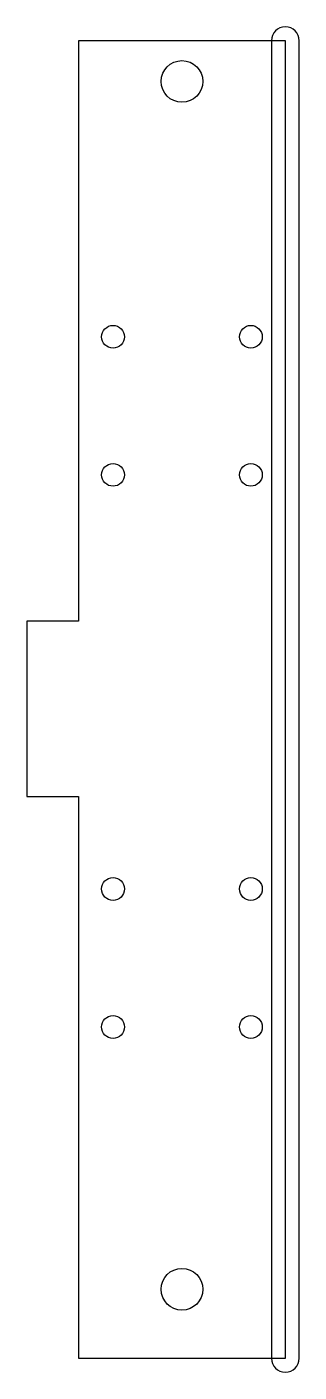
# Model space of a CAD drawing. Header units: millimetres. Extents: x -8 to 32, y -2 to 193.
import ezdxf

# ---------------------------------------------------------------- set-up
doc = ezdxf.new("R2010")
doc.units = ezdxf.units.MM
for name, color, linetype in [('BOTTOM_EDGE_RELIEF_DEPTH1p75', 7, 'Continuous'), ('CUT_HOLES', 7, 'Continuous'), ('CUT_OUTER', 7, 'Continuous')]:
    doc.layers.add(name, color=color, linetype=linetype)

msp = doc.modelspace()

# ---------------------------------------------------------------- linework, layer by layer
at = {"layer": 'BOTTOM_EDGE_RELIEF_DEPTH1p75'}
msp.add_lwpolyline([(32, 0), (32, 190.9, 1), (28, 190.9), (28, 0, 1)], format="xyb", close=True, dxfattribs=at)
at = {"layer": 'CUT_HOLES'}
for centre, radius in [((15, 185), 3.02), ((5, 148), 1.65), ((25, 148), 1.65), ((5, 128), 1.65), ((25, 128), 1.65), ((5, 68), 1.65), ((25, 68), 1.65), ((5, 48), 1.65), ((25, 48), 1.65), ((15, 10), 3.02)]:
    msp.add_circle(centre, radius, dxfattribs=at)
at = {"layer": 'CUT_OUTER'}
msp.add_lwpolyline([(0, 0), (30, 0), (30, 190.9), (0, 190.9), (0, 106.8), (-7.5, 106.8), (-7.5, 81.4), (0, 81.4)], close=True, dxfattribs=at)

doc.saveas('drawing.dxf')
